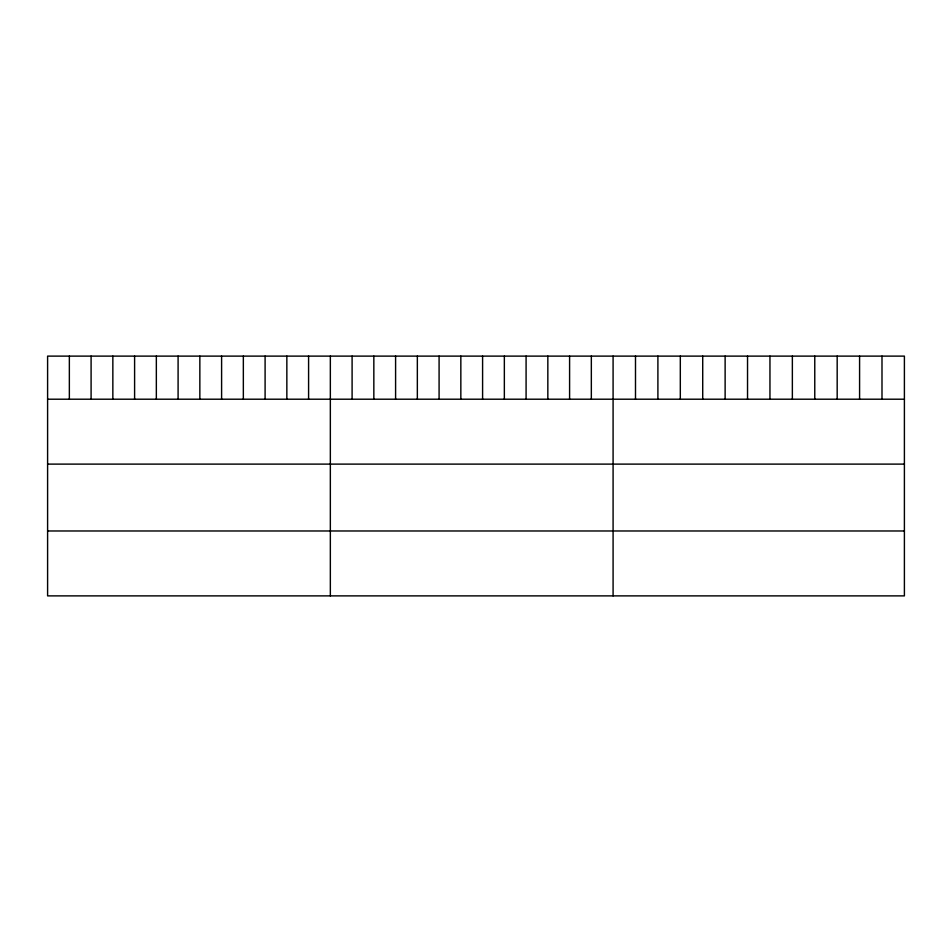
<?xml version="1.0" encoding="UTF-8"?>
<svg xmlns="http://www.w3.org/2000/svg" width="952" height="952" viewBox="0 0 952 952"><rect width="100%" height="100%" fill="white"/><g stroke="black" fill="none" stroke-linecap="round" stroke-linejoin="round"><path stroke-width="1.43" d="M904.4 399.209L904.4 595.881L47.6 595.881L47.6 356.119L904.4 356.119L904.4 399.209L47.6 399.209M47.6 464.112L904.4 464.112M47.6 530.978L904.4 530.978M881.992 356.119L881.992 399.209M859.585 356.119L859.585 399.209M837.177 356.119L837.177 399.209M814.769 356.119L814.769 399.209M792.361 356.119L792.361 399.209M769.954 356.119L769.954 399.209M747.534 356.119L747.534 399.209M725.126 356.119L725.126 399.209M702.719 356.119L702.719 399.209M680.311 356.119L680.311 399.209M657.903 356.119L657.903 399.209M635.496 356.119L635.496 399.209M613.088 356.119L613.088 595.881M591.335 356.119L591.335 399.209M569.593 356.119L569.593 399.209M547.84 356.119L547.84 399.209M526.087 356.119L526.087 399.209M504.346 356.119L504.346 399.209M482.593 356.119L482.593 399.209M460.839 356.119L460.839 399.209M439.086 356.119L439.086 399.209M417.345 356.119L417.345 399.209M395.592 356.119L395.592 399.209M373.838 356.119L373.838 399.209M352.097 356.119L352.097 399.209M330.344 356.119L330.344 595.881M308.591 356.119L308.591 399.209M286.849 356.119L286.849 399.209M265.096 356.119L265.096 399.209M243.343 356.119L243.343 399.209M221.602 356.119L221.602 399.209M199.849 356.119L199.849 399.209M178.095 356.119L178.095 399.209M156.342 356.119L156.342 399.209M134.601 356.119L134.601 399.209M112.848 356.119L112.848 399.209M91.094 356.119L91.094 399.209M69.353 356.119L69.353 399.209"/></g></svg>
